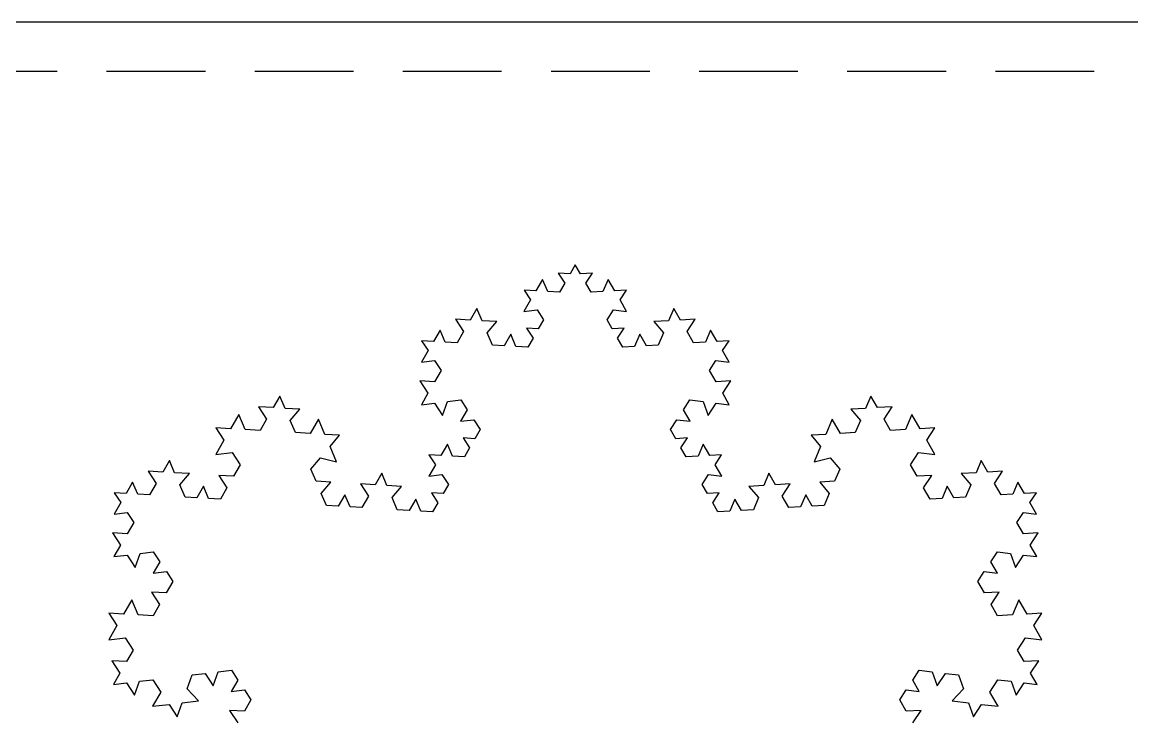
# Model space of a CAD drawing. Header units: inches. Extents: x 15 to 91, y 8 to 301.
# Drawn here: x 49.21 to 54.83, y 254.01 to 257.54 of the extents above; entities that cross this region are included whole.
import ezdxf

# ---------------------------------------------------------------- set-up
doc = ezdxf.new("R2010")
doc.units = ezdxf.units.IN
doc.header["$MEASUREMENT"] = 0
doc.linetypes.add('DASHED', pattern=[0.75, 0.5, -0.25])
doc.layers.get('Defpoints').update_dxf_attribs({"true_color": 0x000000})
doc.layers.add('2 - Engrave - Shallow (VECTOR)', color=1, linetype='Continuous', true_color=0xff0000)

msp = doc.modelspace()

# ---------------------------------------------------------------- linework, layer by layer
at = {"layer": '2 - Engrave - Shallow (VECTOR)'}
for p, q in [((52.0132, 256.3104), (51.9864, 256.2641)), ((52.0399, 256.2641), (52.0132, 256.3104)), ((51.8469, 256.2365), (51.8135, 256.1786)), ((51.8732, 256.175), (51.8469, 256.2365)), ((51.9864, 256.2641), (51.9267, 256.2677)), ((51.9267, 256.2677), (51.9597, 256.2178)), ((52.0996, 256.2677), (52.0399, 256.2641)), ((52.0667, 256.2178), (52.0996, 256.2677)), ((52.1794, 256.2365), (52.1531, 256.175)), ((52.2128, 256.1786), (52.1794, 256.2365)), ((51.8135, 256.1786), (51.7538, 256.1822)), ((51.7538, 256.1822), (51.7868, 256.1323)), ((51.9329, 256.1714), (51.8732, 256.175)), ((51.9597, 256.2178), (51.9329, 256.1714)), ((52.0934, 256.1714), (52.0667, 256.2178)), ((52.1531, 256.175), (52.0934, 256.1714)), ((52.2725, 256.1822), (52.2128, 256.1786)), ((52.2396, 256.1323), (52.2725, 256.1822)), ((51.7868, 256.1323), (51.7533, 256.0743)), ((52.273, 256.0743), (52.2396, 256.1323)), ((51.5145, 256.0887), (51.4811, 256.0308)), ((51.5408, 256.0272), (51.5145, 256.0887)), ((51.7533, 256.0743), (51.8197, 256.0823)), ((51.8197, 256.0823), (51.8527, 256.0324)), ((52.1737, 256.0324), (52.2066, 256.0823)), ((52.2066, 256.0823), (52.273, 256.0743)), ((52.5118, 256.0887), (52.4856, 256.0272)), ((52.5453, 256.0308), (52.5118, 256.0887)), ((51.4811, 256.0308), (51.4064, 256.0352)), ((51.4064, 256.0352), (51.4476, 255.9729)), ((51.6154, 256.0227), (51.5408, 256.0272)), ((51.567, 255.9657), (51.6154, 256.0227)), ((51.8527, 256.0324), (51.8259, 255.9861)), ((52.2004, 255.9861), (52.1737, 256.0324)), ((52.4856, 256.0272), (52.4109, 256.0227)), ((52.4109, 256.0227), (52.4593, 255.9657)), ((52.6199, 256.0352), (52.5453, 256.0308)), ((52.5787, 255.9729), (52.6199, 256.0352)), ((51.3282, 255.98), (51.2948, 255.9221)), ((51.3545, 255.9185), (51.3282, 255.98)), ((51.4476, 255.9729), (51.4142, 255.9149)), ((51.5933, 255.9042), (51.567, 255.9657)), ((51.6865, 255.9585), (51.653, 255.9006)), ((51.7127, 255.897), (51.6865, 255.9585)), ((51.8259, 255.9861), (51.7662, 255.9897)), ((51.7662, 255.9897), (51.7992, 255.9398)), ((51.7992, 255.9398), (51.7724, 255.8934)), ((52.2601, 255.9897), (52.2004, 255.9861)), ((52.2272, 255.9398), (52.2601, 255.9897)), ((52.2539, 255.8934), (52.2272, 255.9398)), ((52.3399, 255.9585), (52.3136, 255.897)), ((52.3733, 255.9006), (52.3399, 255.9585)), ((52.4593, 255.9657), (52.433, 255.9042)), ((52.6121, 255.9149), (52.5787, 255.9729)), ((52.6981, 255.98), (52.6718, 255.9185)), ((52.7316, 255.9221), (52.6981, 255.98)), ((51.2948, 255.9221), (51.2351, 255.9257)), ((51.2351, 255.9257), (51.268, 255.8758)), ((51.4142, 255.9149), (51.3545, 255.9185)), ((51.653, 255.9006), (51.5933, 255.9042)), ((51.7724, 255.8934), (51.7127, 255.897)), ((52.3136, 255.897), (52.2539, 255.8934)), ((52.433, 255.9042), (52.3733, 255.9006)), ((52.6718, 255.9185), (52.6121, 255.9149)), ((52.7913, 255.9257), (52.7316, 255.9221)), ((52.7583, 255.8758), (52.7913, 255.9257)), ((51.268, 255.8758), (51.2346, 255.8179)), ((52.7917, 255.8179), (52.7583, 255.8758)), ((51.2346, 255.8179), (51.301, 255.8259)), ((51.334, 255.7759), (51.3005, 255.718)), ((51.301, 255.8259), (51.334, 255.7759)), ((52.6924, 255.7759), (52.7253, 255.8259)), ((52.7258, 255.718), (52.6924, 255.7759)), ((52.7253, 255.8259), (52.7917, 255.8179)), ((51.3005, 255.718), (51.2259, 255.7225)), ((51.2259, 255.7225), (51.2671, 255.6601)), ((52.8005, 255.7225), (52.7258, 255.718)), ((52.7593, 255.6601), (52.8005, 255.7225)), ((51.2671, 255.6601), (51.2336, 255.6022)), ((52.7927, 255.6022), (52.7593, 255.6601)), ((50.5172, 255.6452), (50.4837, 255.5873)), ((50.5435, 255.5837), (50.5172, 255.6452)), ((51.2336, 255.6022), (51.3, 255.6102)), ((51.3, 255.6102), (51.3412, 255.5478)), ((51.3412, 255.5478), (51.3664, 255.6182)), ((51.3664, 255.6182), (51.4328, 255.6262)), ((51.4328, 255.6262), (51.4658, 255.5763)), ((52.5606, 255.5763), (52.5935, 255.6262)), ((52.5935, 255.6262), (52.6599, 255.6182)), ((52.6599, 255.6182), (52.6851, 255.5478)), ((52.6851, 255.5478), (52.7263, 255.6102)), ((52.7263, 255.6102), (52.7927, 255.6022)), ((53.5092, 255.6452), (53.4829, 255.5837)), ((53.5426, 255.5873), (53.5092, 255.6452)), ((50.3094, 255.5528), (50.2676, 255.4804)), ((50.3422, 255.476), (50.3094, 255.5528)), ((50.4837, 255.5873), (50.4091, 255.5918)), ((50.4091, 255.5918), (50.4503, 255.5294)), ((50.6181, 255.5792), (50.5435, 255.5837)), ((50.5697, 255.5222), (50.6181, 255.5792)), ((51.4658, 255.5763), (51.4323, 255.5184)), ((52.594, 255.5184), (52.5606, 255.5763)), ((53.4829, 255.5837), (53.4083, 255.5792)), ((53.4083, 255.5792), (53.4566, 255.5222)), ((53.6172, 255.5918), (53.5426, 255.5873)), ((53.576, 255.5294), (53.6172, 255.5918)), ((53.7169, 255.5528), (53.6841, 255.476)), ((53.7587, 255.4804), (53.7169, 255.5528)), ((50.4503, 255.5294), (50.4169, 255.4715)), ((50.596, 255.4607), (50.5697, 255.5222)), ((50.7124, 255.5286), (50.6706, 255.4562)), ((50.7453, 255.4518), (50.7124, 255.5286)), ((51.4323, 255.5184), (51.4987, 255.5264)), ((51.4987, 255.5264), (51.5317, 255.4765)), ((52.4947, 255.4765), (52.5276, 255.5264)), ((52.5276, 255.5264), (52.594, 255.5184)), ((53.3139, 255.5286), (53.2811, 255.4518)), ((53.3557, 255.4562), (53.3139, 255.5286)), ((53.4566, 255.5222), (53.4303, 255.4607)), ((53.6095, 255.4715), (53.576, 255.5294)), ((50.2676, 255.4804), (50.193, 255.4849)), ((50.193, 255.4849), (50.2342, 255.4225)), ((50.4169, 255.4715), (50.3422, 255.476)), ((50.6706, 255.4562), (50.596, 255.4607)), ((50.8199, 255.4473), (50.7453, 255.4518)), ((50.7715, 255.3903), (50.8199, 255.4473)), ((51.5049, 255.4301), (51.4452, 255.4337)), ((51.4452, 255.4337), (51.4782, 255.3838)), ((51.5317, 255.4765), (51.5049, 255.4301)), ((52.5214, 255.4301), (52.4947, 255.4765)), ((52.5811, 255.4337), (52.5214, 255.4301)), ((52.5481, 255.3838), (52.5811, 255.4337)), ((53.2811, 255.4518), (53.2065, 255.4473)), ((53.2065, 255.4473), (53.2548, 255.3903)), ((53.4303, 255.4607), (53.3557, 255.4562)), ((53.6841, 255.476), (53.6095, 255.4715)), ((53.8334, 255.4849), (53.7587, 255.4804)), ((53.7922, 255.4225), (53.8334, 255.4849)), ((50.2342, 255.4225), (50.1924, 255.3501)), ((50.8044, 255.3134), (50.7715, 255.3903)), ((51.3655, 255.4026), (51.332, 255.3446)), ((51.3917, 255.3411), (51.3655, 255.4026)), ((51.4782, 255.3838), (51.4514, 255.3375)), ((52.5749, 255.3375), (52.5481, 255.3838)), ((52.6609, 255.4026), (52.6346, 255.3411)), ((52.6943, 255.3446), (52.6609, 255.4026)), ((53.2548, 255.3903), (53.222, 255.3134)), ((53.834, 255.3501), (53.7922, 255.4225)), ((50.1924, 255.3501), (50.2754, 255.3601)), ((50.2754, 255.3601), (50.3166, 255.2977)), ((50.6748, 255.2762), (50.7232, 255.3332)), ((50.7232, 255.3332), (50.8044, 255.3134)), ((51.332, 255.3446), (51.2723, 255.3482)), ((51.2723, 255.3482), (51.3053, 255.2983)), ((51.4514, 255.3375), (51.3917, 255.3411)), ((52.6346, 255.3411), (52.5749, 255.3375)), ((52.754, 255.3482), (52.6943, 255.3446)), ((52.7211, 255.2983), (52.754, 255.3482)), ((53.222, 255.3134), (53.3032, 255.3332)), ((53.3032, 255.3332), (53.3515, 255.2762)), ((53.7098, 255.2977), (53.751, 255.3601)), ((53.751, 255.3601), (53.834, 255.3501)), ((49.9249, 255.2613), (49.8503, 255.2658)), ((49.8503, 255.2658), (49.8915, 255.2034)), ((49.9583, 255.3192), (49.9249, 255.2613)), ((49.9846, 255.2577), (49.9583, 255.3192)), ((50.3166, 255.2977), (50.2831, 255.2398)), ((50.7011, 255.2147), (50.6748, 255.2762)), ((51.3053, 255.2983), (51.2718, 255.2404)), ((52.7545, 255.2404), (52.7211, 255.2983)), ((53.3515, 255.2762), (53.3253, 255.2147)), ((53.7432, 255.2398), (53.7098, 255.2977)), ((54.068, 255.3192), (54.0417, 255.2577)), ((54.1014, 255.2613), (54.068, 255.3192)), ((54.1761, 255.2658), (54.1014, 255.2613)), ((54.1349, 255.2034), (54.1761, 255.2658)), ((49.7721, 255.2106), (49.7386, 255.1527)), ((49.7983, 255.1491), (49.7721, 255.2106)), ((50.0592, 255.2533), (49.9846, 255.2577)), ((50.0109, 255.1962), (50.0592, 255.2533)), ((50.2831, 255.2398), (50.2085, 255.2443)), ((50.2085, 255.2443), (50.2497, 255.1819)), ((50.7757, 255.2103), (50.7011, 255.2147)), ((50.7273, 255.1532), (50.7757, 255.2103)), ((51.033, 255.2547), (50.9996, 255.1968)), ((51.0593, 255.1932), (51.033, 255.2547)), ((51.2718, 255.2404), (51.3382, 255.2484)), ((51.3382, 255.2484), (51.3712, 255.1985)), ((52.6551, 255.1985), (52.6881, 255.2484)), ((52.6881, 255.2484), (52.7545, 255.2404)), ((52.9933, 255.2547), (52.967, 255.1932)), ((53.0267, 255.1968), (52.9933, 255.2547)), ((53.3253, 255.2147), (53.2506, 255.2103)), ((53.2506, 255.2103), (53.299, 255.1532)), ((53.8178, 255.2443), (53.7432, 255.2398)), ((53.7766, 255.1819), (53.8178, 255.2443)), ((54.0417, 255.2577), (53.9671, 255.2533)), ((53.9671, 255.2533), (54.0155, 255.1962)), ((54.2543, 255.2106), (54.228, 255.1491)), ((54.2877, 255.1527), (54.2543, 255.2106)), ((49.7386, 255.1527), (49.6789, 255.1562)), ((49.6789, 255.1562), (49.7119, 255.1063)), ((49.8915, 255.2034), (49.858, 255.1455)), ((50.0371, 255.1347), (50.0109, 255.1962)), ((50.1303, 255.1891), (50.0968, 255.1312)), ((50.1566, 255.1276), (50.1303, 255.1891)), ((50.2497, 255.1819), (50.2163, 255.124)), ((50.7536, 255.0917), (50.7273, 255.1532)), ((50.9996, 255.1968), (50.925, 255.2013)), ((50.925, 255.2013), (50.9662, 255.1389)), ((51.1339, 255.1888), (51.0593, 255.1932)), ((51.0856, 255.1317), (51.1339, 255.1888)), ((51.3444, 255.1521), (51.2847, 255.1557)), ((51.2847, 255.1557), (51.3177, 255.1058)), ((51.3712, 255.1985), (51.3444, 255.1521)), ((52.6819, 255.1521), (52.6551, 255.1985)), ((52.7416, 255.1557), (52.6819, 255.1521)), ((52.7086, 255.1058), (52.7416, 255.1557)), ((52.967, 255.1932), (52.8924, 255.1888)), ((52.8924, 255.1888), (52.9408, 255.1317)), ((53.1014, 255.2013), (53.0267, 255.1968)), ((53.0602, 255.1389), (53.1014, 255.2013)), ((53.299, 255.1532), (53.2727, 255.0917)), ((53.8101, 255.124), (53.7766, 255.1819)), ((53.8961, 255.1891), (53.8698, 255.1276)), ((53.9295, 255.1312), (53.8961, 255.1891)), ((54.0155, 255.1962), (53.9892, 255.1347)), ((54.1683, 255.1455), (54.1349, 255.2034)), ((54.3474, 255.1562), (54.2877, 255.1527)), ((54.3145, 255.1063), (54.3474, 255.1562)), ((49.7119, 255.1063), (49.6784, 255.0484)), ((49.858, 255.1455), (49.7983, 255.1491)), ((50.0968, 255.1312), (50.0371, 255.1347)), ((50.2163, 255.124), (50.1566, 255.1276)), ((50.8467, 255.1461), (50.8133, 255.0882)), ((50.873, 255.0846), (50.8467, 255.1461)), ((50.9662, 255.1389), (50.9327, 255.081)), ((51.1118, 255.0702), (51.0856, 255.1317)), ((51.205, 255.1246), (51.1715, 255.0667)), ((51.2312, 255.0631), (51.205, 255.1246)), ((51.3177, 255.1058), (51.2909, 255.0595)), ((52.7354, 255.0595), (52.7086, 255.1058)), ((52.8214, 255.1246), (52.7951, 255.0631)), ((52.8548, 255.0667), (52.8214, 255.1246)), ((52.9408, 255.1317), (52.9145, 255.0702)), ((53.0936, 255.081), (53.0602, 255.1389)), ((53.1796, 255.1461), (53.1533, 255.0846)), ((53.213, 255.0882), (53.1796, 255.1461)), ((53.8698, 255.1276), (53.8101, 255.124)), ((53.9892, 255.1347), (53.9295, 255.1312)), ((54.228, 255.1491), (54.1683, 255.1455)), ((54.3479, 255.0484), (54.3145, 255.1063)), ((49.6784, 255.0484), (49.7448, 255.0564)), ((49.7448, 255.0564), (49.7778, 255.0065)), ((50.8133, 255.0882), (50.7536, 255.0917)), ((50.9327, 255.081), (50.873, 255.0846)), ((51.1715, 255.0667), (51.1118, 255.0702)), ((51.2909, 255.0595), (51.2312, 255.0631)), ((52.7951, 255.0631), (52.7354, 255.0595)), ((52.9145, 255.0702), (52.8548, 255.0667)), ((53.1533, 255.0846), (53.0936, 255.081)), ((53.2727, 255.0917), (53.213, 255.0882)), ((54.2486, 255.0065), (54.2815, 255.0564)), ((54.2815, 255.0564), (54.3479, 255.0484)), ((49.7778, 255.0065), (49.7443, 254.9486)), ((54.282, 254.9486), (54.2486, 255.0065)), ((49.7443, 254.9486), (49.6697, 254.9531)), ((49.6697, 254.9531), (49.7109, 254.8907)), ((54.3566, 254.9531), (54.282, 254.9486)), ((54.3154, 254.8907), (54.3566, 254.9531)), ((49.7109, 254.8907), (49.6775, 254.8328)), ((54.3489, 254.8328), (54.3154, 254.8907)), ((49.6775, 254.8328), (49.7439, 254.8408)), ((49.7439, 254.8408), (49.7851, 254.7784)), ((49.7851, 254.7784), (49.8103, 254.8488)), ((49.8103, 254.8488), (49.8766, 254.8568)), ((49.8766, 254.8568), (49.9096, 254.8068)), ((54.1167, 254.8068), (54.1497, 254.8568)), ((54.1497, 254.8568), (54.2161, 254.8488)), ((54.2161, 254.8488), (54.2413, 254.7784)), ((54.2413, 254.7784), (54.2825, 254.8408)), ((54.2825, 254.8408), (54.3489, 254.8328)), ((49.9096, 254.8068), (49.8762, 254.7489)), ((54.1502, 254.7489), (54.1167, 254.8068)), ((49.8762, 254.7489), (49.9426, 254.7569)), ((49.9755, 254.707), (49.9421, 254.6491)), ((49.9426, 254.7569), (49.9755, 254.707)), ((54.0508, 254.707), (54.0838, 254.7569)), ((54.0843, 254.6491), (54.0508, 254.707)), ((54.0838, 254.7569), (54.1502, 254.7489)), ((49.9421, 254.6491), (49.8674, 254.6536)), ((49.8674, 254.6536), (49.9086, 254.5912)), ((54.1589, 254.6536), (54.0843, 254.6491)), ((54.1177, 254.5912), (54.1589, 254.6536)), ((49.7677, 254.6146), (49.7259, 254.5422)), ((49.8006, 254.5378), (49.7677, 254.6146)), ((49.9086, 254.5912), (49.8752, 254.5333)), ((54.1511, 254.5333), (54.1177, 254.5912)), ((54.2586, 254.6146), (54.2258, 254.5378)), ((54.3004, 254.5422), (54.2586, 254.6146)), ((49.7259, 254.5422), (49.6513, 254.5467)), ((49.6513, 254.5467), (49.6925, 254.4843)), ((49.8752, 254.5333), (49.8006, 254.5378)), ((54.2258, 254.5378), (54.1511, 254.5333)), ((54.375, 254.5467), (54.3004, 254.5422)), ((54.3338, 254.4843), (54.375, 254.5467)), ((49.6925, 254.4843), (49.6507, 254.4119)), ((54.3756, 254.4119), (54.3338, 254.4843)), ((49.6507, 254.4119), (49.7337, 254.4219)), ((49.7337, 254.4219), (49.7749, 254.3595)), ((54.2514, 254.3595), (54.2926, 254.4219)), ((54.2926, 254.4219), (54.3756, 254.4119)), ((49.7749, 254.3595), (49.7415, 254.3016)), ((54.2849, 254.3016), (54.2514, 254.3595)), ((49.7415, 254.3016), (49.6668, 254.3061)), ((49.6668, 254.3061), (49.708, 254.2437)), ((50.2057, 254.2498), (50.2721, 254.2578)), ((50.2721, 254.2578), (50.3051, 254.2079)), ((53.7213, 254.2079), (53.7542, 254.2578)), ((53.7542, 254.2578), (53.8206, 254.2498)), ((54.3595, 254.3061), (54.2849, 254.3016)), ((54.3183, 254.2437), (54.3595, 254.3061)), ((49.708, 254.2437), (49.6746, 254.1858)), ((49.7822, 254.1314), (49.8074, 254.2018)), ((49.8074, 254.2018), (49.8738, 254.2098)), ((49.8738, 254.2098), (49.915, 254.1474)), ((50.0477, 254.1634), (50.0729, 254.2338)), ((50.0729, 254.2338), (50.1393, 254.2418)), ((50.1393, 254.2418), (50.1805, 254.1794)), ((50.1805, 254.1794), (50.2057, 254.2498)), ((50.3051, 254.2079), (50.2716, 254.15)), ((53.7547, 254.15), (53.7213, 254.2079)), ((53.8206, 254.2498), (53.8458, 254.1794)), ((53.8458, 254.1794), (53.887, 254.2418)), ((53.887, 254.2418), (53.9534, 254.2338)), ((53.9534, 254.2338), (53.9786, 254.1634)), ((54.1114, 254.1474), (54.1526, 254.2098)), ((54.1526, 254.2098), (54.219, 254.2018)), ((54.219, 254.2018), (54.2442, 254.1314)), ((54.3517, 254.1858), (54.3183, 254.2437)), ((49.6746, 254.1858), (49.741, 254.1938)), ((49.741, 254.1938), (49.7822, 254.1314)), ((49.915, 254.1474), (49.8732, 254.075)), ((50.1055, 254.103), (50.0477, 254.1634)), ((50.2716, 254.15), (50.338, 254.158)), ((50.338, 254.158), (50.371, 254.108)), ((53.6553, 254.108), (53.6883, 254.158)), ((53.6883, 254.158), (53.7547, 254.15)), ((53.9786, 254.1634), (53.9208, 254.103)), ((54.1532, 254.075), (54.1114, 254.1474)), ((54.2442, 254.1314), (54.2854, 254.1938)), ((54.2854, 254.1938), (54.3517, 254.1858)), ((49.9974, 254.0226), (50.0225, 254.093)), ((50.0225, 254.093), (50.1055, 254.103)), ((50.371, 254.108), (50.3376, 254.0501)), ((53.6888, 254.0501), (53.6553, 254.108)), ((53.9208, 254.103), (54.0038, 254.093)), ((54.0038, 254.093), (54.029, 254.0226)), ((49.8732, 254.075), (49.9562, 254.085)), ((49.9562, 254.085), (49.9974, 254.0226)), ((50.3376, 254.0501), (50.2629, 254.0546)), ((50.2629, 254.0546), (50.3041, 253.9922)), ((53.7634, 254.0546), (53.6888, 254.0501)), ((53.7222, 253.9922), (53.7634, 254.0546)), ((54.029, 254.0226), (54.0702, 254.085)), ((54.0702, 254.085), (54.1532, 254.075))]:
    msp.add_line(p, q, dxfattribs=at)
at = {"layer": 'Defpoints'}
msp.add_lwpolyline([(37.1401, 239.5389), (69.1401, 239.5389), (69.1401, 257.5389), (37.1401, 257.5389)], close=True, dxfattribs=at)
at = {"layer": 'Defpoints', "linetype": 'DASHED'}
msp.add_lwpolyline([(37.3901, 239.7889), (68.8901, 239.7889), (68.8901, 257.2889), (37.3901, 257.2889)], close=True, dxfattribs=at)

doc.saveas('drawing.dxf')
